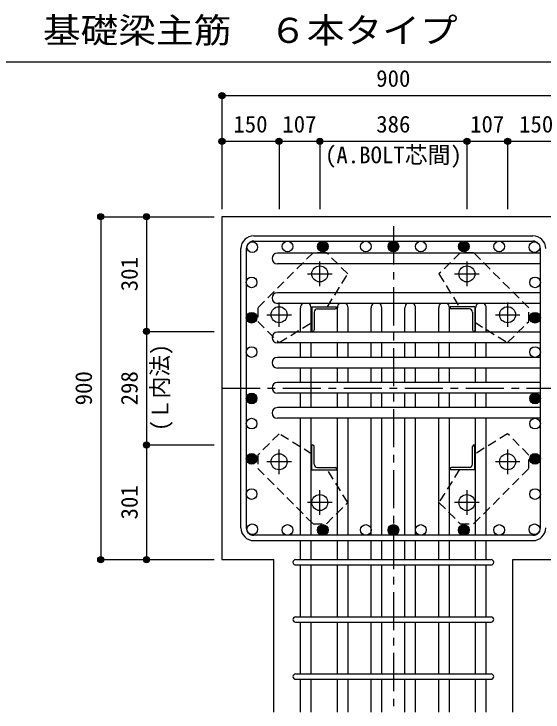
# Model space of a CAD drawing. Units: millimetres at full size, sheet at 1:20. Extents: x -3982 to 3969, y -2797 to 2801.
# Drawn here: x -628 to 761, y -1855 to -22 of the extents above; entities that cross this region are included whole.
import ezdxf
from ezdxf.enums import TextEntityAlignment as Align

# ---------------------------------------------------------------- set-up
doc = ezdxf.new("R2010")
doc.units = ezdxf.units.MM
doc.header["$LTSCALE"] = 20
doc.header["$PDMODE"] = 32
doc.header["$PDSIZE"] = 10
doc.linetypes.add('CHAIN1', pattern=[8, 5, -1, 1, -1])
doc.linetypes.add('DASHED1', pattern=[1.8, 1.2, -0.6])
for name, color, linetype in [('6-1_躯体線', 2, 'Continuous'), ('6-2_A.Bolt_', 4, 'Continuous'), ('6-3_柱型主筋', 4, 'Continuous'), ('6-4_フープ', 7, 'Continuous'), ('6-5_梁主筋', 7, 'Continuous'), ('6-6_S.T.P.', 7, 'Continuous'), ('6-7_文字', 7, 'Continuous'), ('6-9_プレート', 4, 'DASHED1'), ('6-D_寸法', 4, 'Continuous'), ('F-0_枠', 6, 'Continuous')]:
    doc.layers.add(name, color=color, linetype=linetype)
doc.styles.add('ＭＳ ゴシック', font='')
doc.styles.get('ＭＳ ゴシック').set_extended_font_data('MS Gothic')

msp = doc.modelspace()

# ---------------------------------------------------------------- linework, layer by layer
at = {"layer": '6-1_躯体線'}
for p, q in [((1218.29, -554.67), (-81.71, -554.67)), ((-81.71, -554.67), (-81.71, -1454.67)), ((-81.71, -1454.67), (54.79, -1454.67)), ((54.79, -1854.67), (54.79, -1454.67))]:
    msp.add_line(p, q, dxfattribs=at)
msp.add_lwpolyline([(681.79, -1854.67), (681.79, -1454.67), (818.29, -1454.67)], dxfattribs=at)
at = {"layer": '6-2_A.Bolt_', "linetype": 'CHAIN1'}
for p, q in [((175.29, -736.87), (175.29, -672.37)), ((561.29, -672.37), (561.29, -736.87)), ((142.99, -704.67), (207.49, -704.67)), ((529.09, -704.67), (593.59, -704.67)), ((68.29, -843.87), (68.29, -779.37)), ((668.29, -779.37), (668.29, -843.87)), ((35.99, -811.67), (100.49, -811.67)), ((636.09, -811.67), (700.59, -811.67)), ((68.29, -1229.97), (68.29, -1165.47)), ((668.29, -1165.47), (668.29, -1229.97)), ((100.49, -1197.67), (35.99, -1197.67)), ((700.59, -1197.67), (636.09, -1197.67)), ((175.29, -1336.97), (175.29, -1272.47)), ((561.29, -1272.47), (561.29, -1336.97)), ((207.49, -1304.67), (142.99, -1304.67)), ((593.59, -1304.67), (529.09, -1304.67))]:
    msp.add_line(p, q, dxfattribs=at)
at = {"layer": '6-2_A.Bolt_'}
for p, q in [((154.29, -790.67), (219.29, -790.67)), ((154.29, -790.67), (154.29, -855.67)), ((160.29, -805.17), (160.29, -851.67)), ((168.79, -796.67), (215.29, -796.67)), ((219.29, -790.67), (219.29, -792.67)), ((582.29, -790.67), (517.29, -790.67)), ((517.29, -792.67), (517.29, -790.67)), ((567.79, -796.67), (521.29, -796.67)), ((576.29, -805.17), (576.29, -851.67)), ((582.29, -790.67), (582.29, -855.67)), ((156.29, -855.67), (154.29, -855.67)), ((582.29, -855.67), (580.29, -855.67)), ((154.29, -1153.67), (156.29, -1153.67)), ((154.29, -1218.67), (154.29, -1153.67)), ((580.29, -1153.67), (582.29, -1153.67)), ((582.29, -1218.67), (582.29, -1153.67)), ((160.29, -1204.17), (160.29, -1157.67)), ((576.29, -1204.17), (576.29, -1157.67)), ((154.29, -1218.67), (219.29, -1218.67)), ((168.79, -1212.67), (215.29, -1212.67)), ((219.29, -1216.67), (219.29, -1218.67)), ((517.29, -1218.67), (517.29, -1216.67)), ((582.29, -1218.67), (517.29, -1218.67)), ((567.79, -1212.67), (521.29, -1212.67))]:
    msp.add_line(p, q, dxfattribs=at)
at = {"layer": '6-2_A.Bolt_', "color": 3}
for centre in [(175.29, -704.67), (561.29, -704.67), (68.29, -811.67), (668.29, -811.67), (68.29, -1197.67), (668.29, -1197.67), (175.29, -1304.67), (561.29, -1304.67)]:
    msp.add_circle(centre, 21, dxfattribs=at)
at = {"layer": '6-2_A.Bolt_'}
for centre, radius, start, end in [((168.79, -805.17), 8.5, 90, 180), ((215.29, -792.67), 4, 270, 0), ((521.29, -792.67), 4, 180, 270), ((567.79, -805.17), 8.5, 0, 90), ((156.29, -851.67), 4, 270, 0), ((580.29, -851.67), 4, 180, 270), ((156.29, -1157.67), 4, 0, 90), ((580.29, -1157.67), 4, 90, 180), ((168.79, -1204.17), 8.5, 180, 270), ((567.79, -1204.17), 8.5, 270, 0), ((215.29, -1216.67), 4, 0, 90), ((521.29, -1216.67), 4, 90, 180)]:
    msp.add_arc(centre, radius, start, end, dxfattribs=at)
at = {"layer": '6-3_柱型主筋', "color": 3}
for centre in [(-2.1, -634.28), (-2.1, -634.28), (90.5, -632.67), (183.1, -632.67), (295.96, -632.67), (368.29, -632.67), (440.62, -632.67), (553.49, -632.67), (646.08, -632.67), (738.68, -634.28), (-3.71, -726.88), (740.29, -726.88), (-3.71, -819.48), (740.29, -819.48), (-3.71, -909.67), (740.29, -909.67), (-3.71, -1031.67), (740.29, -1031.67), (-3.71, -1097.67), (740.29, -1097.67), (-3.71, -1189.87), (740.29, -1189.87), (-3.71, -1282.46), (740.29, -1282.46), (-2.1, -1375.06), (90.5, -1376.67), (183.1, -1376.67), (295.96, -1376.67), (368.29, -1376.67), (440.62, -1376.67), (553.49, -1376.67), (646.08, -1376.67), (738.68, -1375.06)]:
    msp.add_circle(centre, 14, dxfattribs=at)
at = {"layer": '6-3_柱型主筋'}
for centre, radius in [((183.1, -632.67), 14), ((183.1, -632.67), 12.6), ((183.1, -632.67), 11.2), ((183.1, -632.67), 9.8), ((368.29, -632.67), 14), ((368.29, -632.67), 12.6), ((368.29, -632.67), 11.2), ((368.29, -632.67), 9.8), ((553.49, -632.67), 14), ((553.49, -632.67), 12.6), ((553.49, -632.67), 11.2), ((553.49, -632.67), 9.8), ((183.1, -632.67), 8.4), ((183.1, -632.67), 7), ((183.1, -632.67), 5.6), ((183.1, -632.67), 4.2), ((183.1, -632.67), 2.8), ((183.1, -632.67), 1.4), ((368.29, -632.67), 8.4), ((368.29, -632.67), 7), ((368.29, -632.67), 5.6), ((368.29, -632.67), 4.2), ((368.29, -632.67), 2.8), ((368.29, -632.67), 1.4), ((553.49, -632.67), 8.4), ((553.49, -632.67), 7), ((553.49, -632.67), 5.6), ((553.49, -632.67), 4.2), ((553.49, -632.67), 2.8), ((553.49, -632.67), 1.4), ((-3.71, -819.48), 14), ((740.29, -819.48), 14), ((-3.71, -819.48), 12.6), ((-3.71, -819.48), 11.2), ((-3.71, -819.48), 9.8), ((-3.71, -819.48), 8.4), ((-3.71, -819.48), 7), ((-3.71, -819.48), 5.6), ((-3.71, -819.48), 4.2), ((-3.71, -819.48), 2.8), ((-3.71, -819.48), 1.4), ((740.29, -819.48), 12.6), ((740.29, -819.48), 11.2), ((740.29, -819.48), 9.8), ((740.29, -819.48), 8.4), ((740.29, -819.48), 7), ((740.29, -819.48), 5.6), ((740.29, -819.48), 4.2), ((740.29, -819.48), 2.8), ((740.29, -819.48), 1.4), ((-3.71, -1031.67), 14), ((-3.71, -1031.67), 12.6), ((-3.71, -1031.67), 11.2), ((-3.71, -1031.67), 9.8), ((-3.71, -1031.67), 8.4), ((-3.71, -1031.67), 7), ((-3.71, -1031.67), 5.6), ((740.29, -1031.67), 14), ((740.29, -1031.67), 12.6), ((740.29, -1031.67), 11.2), ((740.29, -1031.67), 9.8), ((740.29, -1031.67), 8.4), ((740.29, -1031.67), 7), ((740.29, -1031.67), 5.6), ((-3.71, -1031.67), 4.2), ((-3.71, -1031.67), 2.8), ((-3.71, -1031.67), 1.4), ((740.29, -1031.67), 4.2), ((740.29, -1031.67), 2.8), ((740.29, -1031.67), 1.4), ((-3.71, -1189.87), 14), ((-3.71, -1189.87), 12.6), ((-3.71, -1189.87), 11.2), ((-3.71, -1189.87), 9.8), ((-3.71, -1189.87), 8.4), ((-3.71, -1189.87), 7), ((-3.71, -1189.87), 5.6), ((-3.71, -1189.87), 4.2), ((-3.71, -1189.87), 2.8), ((-3.71, -1189.87), 1.4), ((740.29, -1189.87), 14), ((740.29, -1189.87), 12.6), ((740.29, -1189.87), 11.2), ((740.29, -1189.87), 9.8), ((740.29, -1189.87), 8.4), ((740.29, -1189.87), 7), ((740.29, -1189.87), 5.6), ((740.29, -1189.87), 4.2), ((740.29, -1189.87), 2.8), ((740.29, -1189.87), 1.4), ((183.1, -1376.67), 14), ((183.1, -1376.67), 12.6), ((183.1, -1376.67), 11.2), ((183.1, -1376.67), 9.8), ((183.1, -1376.67), 8.4), ((183.1, -1376.67), 7), ((183.1, -1376.67), 5.6), ((183.1, -1376.67), 4.2), ((183.1, -1376.67), 2.8), ((368.29, -1376.67), 14), ((368.29, -1376.67), 12.6), ((368.29, -1376.67), 11.2), ((368.29, -1376.67), 9.8), ((368.29, -1376.67), 8.4), ((368.29, -1376.67), 7), ((368.29, -1376.67), 5.6), ((368.29, -1376.67), 4.2), ((368.29, -1376.67), 2.8), ((553.49, -1376.67), 14), ((553.49, -1376.67), 12.6), ((553.49, -1376.67), 11.2), ((553.49, -1376.67), 9.8), ((553.49, -1376.67), 8.4), ((553.49, -1376.67), 7), ((553.49, -1376.67), 5.6), ((553.49, -1376.67), 4.2), ((553.49, -1376.67), 2.8), ((183.1, -1376.67), 1.4), ((368.29, -1376.67), 1.4), ((553.49, -1376.67), 1.4)]:
    msp.add_circle(centre, radius, dxfattribs=at)
at = {"layer": '6-4_フープ'}
for p, q in [((1.79, -604.67), (734.79, -604.67)), ((1.79, -618.67), (734.79, -618.67)), ((-31.71, -1371.17), (-31.71, -638.17)), ((-17.71, -638.17), (-17.71, -1371.17)), ((754.29, -1371.17), (754.29, -638.17)), ((734.79, -1390.67), (1.79, -1390.67)), ((1.79, -1404.67), (734.79, -1404.67))]:
    msp.add_line(p, q, dxfattribs=at)
for centre, radius, start, end in [((1.79, -638.17), 33.5, 90, 180), ((734.79, -638.17), 33.5, 0, 90), ((1.79, -638.17), 19.5, 90, 180), ((734.79, -638.17), 19.5, 0, 90), ((1.79, -1371.17), 33.5, 180, 270), ((1.79, -1371.17), 19.5, 180, 270), ((734.79, -1371.17), 33.5, 270, 0), ((734.79, -1371.17), 19.5, 270, 0)]:
    msp.add_arc(centre, radius, start, end, dxfattribs=at)
at = {"layer": '6-5_梁主筋'}
for p, q in [((754.29, -650.28), (63.89, -650.28)), ((754.29, -678.28), (63.89, -678.28)), ((754.29, -753.98), (63.89, -753.98)), ((754.29, -781.98), (63.89, -781.98)), ((124.29, -857.67), (124.29, -793.67)), ((152.29, -857.67), (152.29, -793.67)), ((221.29, -857.67), (221.29, -793.67)), ((249.29, -857.67), (249.29, -793.67)), ((309.96, -857.67), (309.96, -793.67)), ((337.96, -857.67), (337.96, -793.67)), ((398.62, -857.67), (398.62, -793.67)), ((426.62, -857.67), (426.62, -793.67)), ((487.29, -857.67), (487.29, -793.67)), ((515.29, -857.67), (515.29, -793.67)), ((584.29, -857.67), (584.29, -793.67)), ((612.29, -857.67), (612.29, -793.67)), ((754.29, -857.67), (63.89, -857.67)), ((754.29, -885.67), (63.89, -885.67)), ((124.29, -923.67), (124.29, -885.67)), ((152.29, -923.67), (152.29, -885.67)), ((221.29, -923.67), (221.29, -885.67)), ((249.29, -923.67), (249.29, -885.67)), ((309.96, -923.67), (309.96, -885.67)), ((337.96, -923.67), (337.96, -885.67)), ((398.62, -923.67), (398.62, -885.67)), ((426.62, -923.67), (426.62, -885.67)), ((487.29, -923.67), (487.29, -885.67)), ((515.29, -923.67), (515.29, -885.67)), ((584.29, -923.67), (584.29, -885.67)), ((612.29, -923.67), (612.29, -885.67)), ((754.29, -923.67), (63.89, -923.67)), ((754.29, -951.67), (63.89, -951.67)), ((124.29, -989.67), (124.29, -951.67)), ((152.29, -1055.67), (152.29, -951.67)), ((221.29, -989.67), (221.29, -951.67)), ((249.29, -989.67), (249.29, -951.67)), ((309.96, -989.67), (309.96, -951.67)), ((337.96, -989.67), (337.96, -951.67)), ((398.62, -989.67), (398.62, -951.67)), ((426.62, -989.67), (426.62, -951.67)), ((487.29, -989.67), (487.29, -951.67)), ((515.29, -989.67), (515.29, -951.67)), ((584.29, -989.67), (584.29, -951.67)), ((612.29, -989.67), (612.29, -951.67)), ((754.29, -989.67), (63.89, -989.67)), ((754.29, -1017.67), (63.89, -1017.67)), ((124.29, -1055.67), (124.29, -1017.67)), ((221.29, -1055.67), (221.29, -1017.67)), ((249.29, -1055.67), (249.29, -1017.67)), ((309.96, -1055.67), (309.96, -1017.67)), ((337.96, -1055.67), (337.96, -1017.67)), ((398.62, -1055.67), (398.62, -1017.67)), ((426.62, -1055.67), (426.62, -1017.67)), ((487.29, -1055.67), (487.29, -1017.67)), ((515.29, -1055.67), (515.29, -1017.67)), ((584.29, -1055.67), (584.29, -1017.67)), ((612.29, -1055.67), (612.29, -1017.67)), ((754.29, -1055.67), (63.89, -1055.67)), ((754.29, -1083.67), (63.89, -1083.67)), ((124.29, -1390.67), (124.29, -1083.67)), ((152.29, -1390.67), (152.29, -1083.67)), ((221.29, -1390.67), (221.29, -1083.67)), ((249.29, -1390.67), (249.29, -1083.67)), ((309.96, -1390.67), (309.96, -1083.67)), ((337.96, -1390.67), (337.96, -1083.67)), ((398.62, -1390.67), (398.62, -1083.67)), ((426.62, -1390.67), (426.62, -1083.67)), ((487.29, -1390.67), (487.29, -1083.67)), ((515.29, -1390.67), (515.29, -1083.67)), ((584.29, -1390.67), (584.29, -1083.67)), ((612.29, -1390.67), (612.29, -1083.67)), ((124.29, -1454.67), (124.29, -1404.67)), ((152.29, -1454.67), (152.29, -1404.67)), ((221.29, -1454.67), (221.29, -1404.67)), ((249.29, -1454.67), (249.29, -1404.67)), ((309.96, -1454.67), (309.96, -1404.67)), ((337.96, -1454.67), (337.96, -1404.67)), ((398.62, -1454.67), (398.62, -1404.67)), ((426.62, -1454.67), (426.62, -1404.67)), ((487.29, -1454.67), (487.29, -1404.67)), ((515.29, -1454.67), (515.29, -1404.67)), ((584.29, -1454.67), (584.29, -1404.67)), ((612.29, -1454.67), (612.29, -1404.67)), ((124.29, -1604.67), (124.29, -1468.67)), ((152.29, -1604.67), (152.29, -1468.67)), ((221.29, -1604.67), (221.29, -1468.67)), ((249.29, -1604.67), (249.29, -1468.67)), ((309.96, -1604.67), (309.96, -1468.67)), ((337.96, -1604.67), (337.96, -1468.67)), ((398.62, -1604.67), (398.62, -1468.67)), ((426.62, -1604.67), (426.62, -1468.67)), ((487.29, -1604.67), (487.29, -1468.67)), ((515.29, -1604.67), (515.29, -1468.67)), ((584.29, -1604.67), (584.29, -1468.67)), ((612.29, -1604.67), (612.29, -1468.67)), ((124.29, -1754.67), (124.29, -1618.67)), ((152.29, -1754.67), (152.29, -1618.67)), ((221.29, -1754.67), (221.29, -1618.67)), ((249.29, -1754.67), (249.29, -1618.67)), ((309.96, -1754.67), (309.96, -1618.67)), ((337.96, -1754.67), (337.96, -1618.67)), ((398.62, -1754.67), (398.62, -1618.67)), ((426.62, -1754.67), (426.62, -1618.67)), ((487.29, -1754.67), (487.29, -1618.67)), ((515.29, -1754.67), (515.29, -1618.67)), ((584.29, -1754.67), (584.29, -1618.67)), ((612.29, -1754.67), (612.29, -1618.67)), ((124.29, -1854.67), (124.29, -1768.67)), ((152.29, -1854.67), (152.29, -1768.67)), ((221.29, -1854.67), (221.29, -1768.67)), ((249.29, -1854.67), (249.29, -1768.67)), ((309.96, -1854.67), (309.96, -1768.67)), ((337.96, -1854.67), (337.96, -1768.67)), ((398.62, -1854.67), (398.62, -1768.67)), ((426.62, -1854.67), (426.62, -1768.67)), ((487.29, -1854.67), (487.29, -1768.67)), ((515.29, -1854.67), (515.29, -1768.67)), ((584.29, -1854.67), (584.29, -1768.67)), ((612.29, -1854.67), (612.29, -1768.67))]:
    msp.add_line(p, q, dxfattribs=at)
for centre, start, end in [((63.89, -664.28), 90, 270), ((63.89, -767.98), 90, 270), ((138.29, -793.67), 123.35035, 180), ((138.29, -793.67), 0, 56.64965), ((235.29, -793.67), 123.35035, 180), ((235.29, -793.67), 0, 56.64965), ((323.96, -793.67), 123.35035, 180), ((323.96, -793.67), 0, 56.64965), ((412.62, -793.67), 123.35035, 180), ((412.62, -793.67), 0, 56.64965), ((501.29, -793.67), 123.35035, 180), ((501.29, -793.67), 0, 56.64965), ((598.29, -793.67), 123.35035, 180), ((598.29, -793.67), 0, 56.64965), ((63.89, -871.67), 90, 270), ((63.89, -937.67), 90, 270), ((63.89, -1003.67), 90, 270), ((63.89, -1069.67), 90, 270)]:
    msp.add_arc(centre, 14, start, end, dxfattribs=at)
at = {"layer": '6-6_S.T.P.'}
for p, q in [((111.79, -1454.67), (624.79, -1454.67)), ((111.79, -1468.67), (624.79, -1468.67)), ((111.79, -1604.67), (624.79, -1604.67)), ((111.79, -1618.67), (624.79, -1618.67)), ((111.79, -1754.67), (624.79, -1754.67)), ((111.79, -1768.67), (624.79, -1768.67))]:
    msp.add_line(p, q, dxfattribs=at)
for centre, start, end in [((111.79, -1461.67), 90, 270), ((111.79, -1461.67), 90, 270), ((111.79, -1461.67), 90, 270), ((111.79, -1461.67), 90, 270), ((624.79, -1461.67), 270, 90), ((624.79, -1461.67), 270, 90), ((624.79, -1461.67), 270, 90), ((624.79, -1461.67), 270, 90), ((111.79, -1611.67), 90, 270), ((624.79, -1611.67), 270, 90), ((111.79, -1761.67), 90, 270), ((624.79, -1761.67), 270, 90)]:
    msp.add_arc(centre, 7, start, end, dxfattribs=at)
at = {"layer": '6-9_プレート'}
for p, q in [((195.29, -790.67), (248.69, -704.77)), ((582.29, -831.67), (668.19, -885.07)), ((154.29, -1177.67), (68.39, -1124.27)), ((541.29, -1218.67), (487.89, -1304.57))]:
    msp.add_line(p, q, dxfattribs=at)
for points in [[(157.49, -648.97), (12.49, -793.87), (12.49, -829.27), (68.39, -885.07), (154.29, -831.67)], [(248.69, -704.77), (192.89, -648.97), (157.49, -648.97)], [(723.99, -793.87), (579.09, -648.87), (543.69, -648.87), (487.89, -704.77), (541.29, -790.67)], [(668.19, -885.07), (723.99, -829.27), (723.99, -793.87)], [(68.39, -1124.27), (12.59, -1180.07), (12.59, -1215.47)], [(579.09, -1360.37), (724.09, -1215.47), (724.09, -1180.07), (668.19, -1124.27), (582.29, -1177.67)], [(12.59, -1215.47), (157.49, -1360.47), (192.89, -1360.47), (248.69, -1304.57), (195.29, -1218.67)], [(487.89, -1304.57), (543.69, -1360.37), (579.09, -1360.37)]]:
    msp.add_lwpolyline(points, dxfattribs=at)
at = {"layer": '6-D_寸法'}
for p, q in [((-81.71, -236.65), (-81.71, -356.65)), ((-81.71, -236.65), (818.29, -236.65)), ((-81.71, -236.65), (-81.71, -356.65)), ((-81.71, -356.65), (-81.71, -534.67)), ((-81.71, -356.65), (-81.71, -534.67)), ((-81.71, -356.65), (-81.71, -534.67)), ((68.29, -356.65), (-81.71, -356.65)), ((-81.71, -356.65), (-81.71, -534.67)), ((175.29, -356.65), (68.29, -356.65)), ((68.29, -356.65), (68.29, -534.67)), ((561.29, -356.65), (175.29, -356.65)), ((175.29, -356.65), (175.29, -534.67)), ((668.29, -356.65), (561.29, -356.65)), ((561.29, -356.65), (561.29, -534.67)), ((818.29, -356.65), (668.29, -356.65)), ((668.29, -356.65), (668.29, -534.67)), ((-399.74, -554.67), (-399.74, -1454.67)), ((-399.74, -554.67), (-279.74, -554.67)), ((-279.74, -554.67), (-279.74, -855.67)), ((-279.74, -554.67), (-101.71, -554.67)), ((-279.74, -855.67), (-101.71, -855.67)), ((-279.74, -855.67), (-279.74, -1153.67)), ((-279.74, -1153.67), (-101.71, -1153.67)), ((-279.74, -1153.67), (-279.74, -1454.67)), ((-399.74, -1454.67), (-279.74, -1454.67)), ((-279.74, -1454.67), (-101.71, -1454.67))]:
    msp.add_line(p, q, dxfattribs=at)
at = {"layer": '6-D_寸法', "linetype": 'CHAIN1'}
for p, q in [((368.29, -579.67), (368.29, -1854.67)), ((-81.71, -1004.67), (818.29, -1004.67))]:
    msp.add_line(p, q, dxfattribs=at)
at = {"layer": '6-D_寸法'}
msp.add_lwpolyline([(-399.74, -554.67), (-279.74, -554.67), (-101.71, -554.67)], dxfattribs=at)
for centre, radius in [((-81.71, -236.65), 8), ((-81.71, -236.65), 7.2), ((-81.71, -236.65), 6.4), ((-81.71, -236.65), 5.6), ((-81.71, -236.65), 4.8), ((-81.71, -236.65), 4), ((-81.71, -236.65), 3.2), ((-81.71, -236.65), 2.4), ((-81.71, -236.65), 1.6), ((-81.71, -236.65), 0.8), ((-81.71, -356.65), 8), ((-81.71, -356.65), 7.2), ((-81.71, -356.65), 6.4), ((-81.71, -356.65), 5.6), ((-81.71, -356.65), 4.8), ((-81.71, -356.65), 4), ((-81.71, -356.65), 3.2), ((-81.71, -356.65), 2.4), ((-81.71, -356.65), 1.6), ((-81.71, -356.65), 0.8), ((68.29, -356.65), 8), ((68.29, -356.65), 7.2), ((68.29, -356.65), 6.4), ((68.29, -356.65), 5.6), ((68.29, -356.65), 4.8), ((68.29, -356.65), 4), ((68.29, -356.65), 3.2), ((68.29, -356.65), 2.4), ((68.29, -356.65), 1.6), ((68.29, -356.65), 0.8), ((175.29, -356.65), 8), ((175.29, -356.65), 7.2), ((175.29, -356.65), 6.4), ((175.29, -356.65), 5.6), ((175.29, -356.65), 4.8), ((175.29, -356.65), 4), ((175.29, -356.65), 3.2), ((175.29, -356.65), 2.4), ((175.29, -356.65), 1.6), ((175.29, -356.65), 0.8), ((561.29, -356.65), 8), ((561.29, -356.65), 7.2), ((561.29, -356.65), 6.4), ((561.29, -356.65), 5.6), ((561.29, -356.65), 4.8), ((561.29, -356.65), 4), ((561.29, -356.65), 3.2), ((561.29, -356.65), 2.4), ((561.29, -356.65), 1.6), ((561.29, -356.65), 0.8), ((668.29, -356.65), 8), ((668.29, -356.65), 7.2), ((668.29, -356.65), 6.4), ((668.29, -356.65), 5.6), ((668.29, -356.65), 4.8), ((668.29, -356.65), 4), ((668.29, -356.65), 3.2), ((668.29, -356.65), 2.4), ((668.29, -356.65), 1.6), ((668.29, -356.65), 0.8), ((-399.74, -554.67), 8), ((-399.74, -554.67), 7.2), ((-399.74, -554.67), 6.4), ((-399.74, -554.67), 5.6), ((-279.74, -554.67), 8), ((-279.74, -554.67), 7.2), ((-279.74, -554.67), 6.4), ((-279.74, -554.67), 5.6), ((-399.74, -554.67), 4.8), ((-399.74, -554.67), 4), ((-399.74, -554.67), 3.2), ((-399.74, -554.67), 2.4), ((-399.74, -554.67), 1.6), ((-399.74, -554.67), 0.8), ((-279.74, -554.67), 4.8), ((-279.74, -554.67), 4), ((-279.74, -554.67), 3.2), ((-279.74, -554.67), 2.4), ((-279.74, -554.67), 1.6), ((-279.74, -554.67), 0.8), ((-279.74, -855.67), 8), ((-279.74, -855.67), 7.2), ((-279.74, -855.67), 6.4), ((-279.74, -855.67), 5.6), ((-279.74, -855.67), 4.8), ((-279.74, -855.67), 4), ((-279.74, -855.67), 3.2), ((-279.74, -855.67), 2.4), ((-279.74, -855.67), 1.6), ((-279.74, -855.67), 0.8), ((-279.74, -1153.67), 8), ((-279.74, -1153.67), 7.2), ((-279.74, -1153.67), 6.4), ((-279.74, -1153.67), 5.6), ((-279.74, -1153.67), 4.8), ((-279.74, -1153.67), 4), ((-279.74, -1153.67), 3.2), ((-279.74, -1153.67), 2.4), ((-279.74, -1153.67), 1.6), ((-279.74, -1153.67), 0.8), ((-399.74, -1454.67), 8), ((-399.74, -1454.67), 7.2), ((-279.74, -1454.67), 8), ((-279.74, -1454.67), 7.2), ((-399.74, -1454.67), 6.4), ((-399.74, -1454.67), 5.6), ((-399.74, -1454.67), 4.8), ((-399.74, -1454.67), 4), ((-399.74, -1454.67), 3.2), ((-399.74, -1454.67), 2.4), ((-399.74, -1454.67), 1.6), ((-399.74, -1454.67), 0.8), ((-279.74, -1454.67), 6.4), ((-279.74, -1454.67), 5.6), ((-279.74, -1454.67), 4.8), ((-279.74, -1454.67), 4), ((-279.74, -1454.67), 3.2), ((-279.74, -1454.67), 2.4), ((-279.74, -1454.67), 1.6), ((-279.74, -1454.67), 0.8)]:
    msp.add_circle(centre, radius, dxfattribs=at)
at = {"layer": '6-D_寸法', "color": 7}
for p in [(-81.71, -236.65), (-81.71, -356.65), (68.29, -356.65), (175.29, -356.65), (561.29, -356.65), (668.29, -356.65), (-399.74, -554.67), (-279.74, -554.67), (-279.74, -855.67), (-279.74, -1153.67), (-399.74, -1454.67), (-279.74, -1454.67)]:
    msp.add_point(p, dxfattribs=at)
at = {"layer": 'F-0_枠', "color": 2}
msp.add_line((-3981.92, -148.03), (2482.4, -148.03), dxfattribs=at)

# ---------------------------------------------------------------- texts
at = {"layer": '6-7_文字', "color": 2, "style": 'ＭＳ ゴシック', "width": 1.1}
msp.add_text('\u3000\u3000基礎梁主筋\u3000６本タイプ', height=65.98, dxfattribs=at).set_placement((-749.76, -118.03), align=Align.BOTTOM_LEFT)
at = {"layer": '6-7_文字', "color": 4, "style": 'ＭＳ ゴシック'}
msp.add_text('(A.BOLT芯間)', height=43.99, dxfattribs=at).set_placement((188.82, -427.42), align=Align.BOTTOM_LEFT)
at = {"layer": '6-D_寸法', "style": 'ＭＳ ゴシック'}
for s, p in [('900', (323.29, -226.65)), ('150', (-51.71, -346.65)), ('107', (76.79, -346.65)), ('386', (323.29, -346.65)), ('107', (569.79, -346.65)), ('150', (698.29, -346.65))]:
    msp.add_text(s, height=43.99, dxfattribs=at).set_placement(p, align=Align.BOTTOM_LEFT)
for s, p in [('301', (-289.74, -750.17)), ('900', (-409.74, -1049.67)), ('298', (-289.74, -1049.67)), ('301', (-289.74, -1349.17))]:
    msp.add_text(s, height=43.99, rotation=90, dxfattribs=at).set_placement(p, align=Align.BOTTOM_LEFT)
at = {"layer": '6-D_寸法', "style": 'ＭＳ ゴシック', "width": 0.95}
msp.add_text('(Ｌ内法)', height=43.99, rotation=90, dxfattribs=at).set_placement((-209.25, -1116.77), align=Align.BOTTOM_LEFT)

doc.saveas('drawing.dxf')
